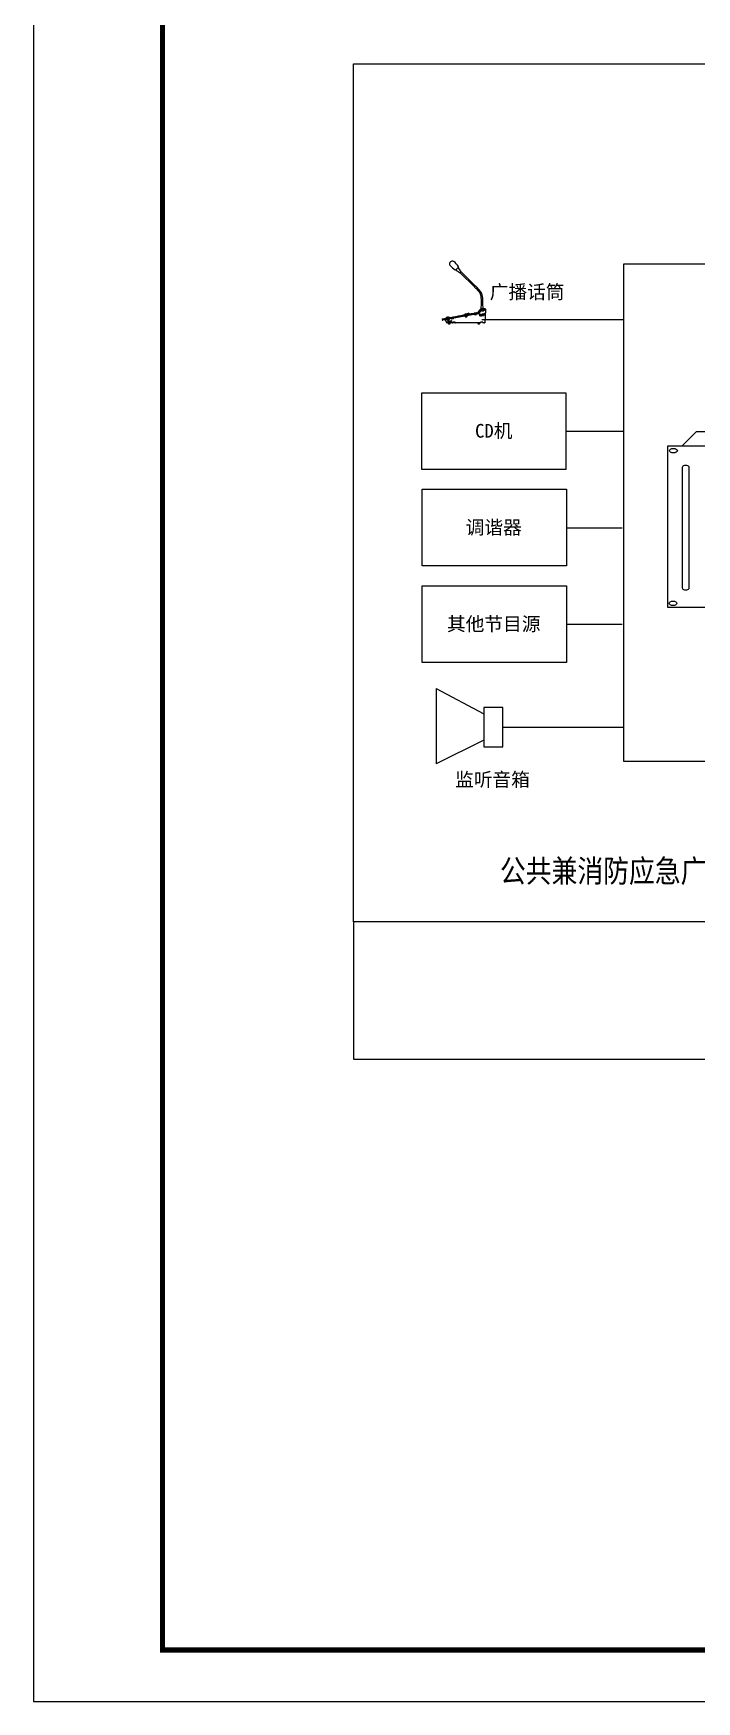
# Model space of a CAD drawing. Extents: x -284868 to 304789, y -137694 to 137894.
# Drawn here: x -284014 to -271171, y -99400 to -67127 of the extents above; entities that cross this region are included whole.
import ezdxf
from ezdxf.enums import TextEntityAlignment as Align

# ---------------------------------------------------------------- set-up
doc = ezdxf.new("R2010")
doc.units = 0
doc.linetypes.add('ACAD_ISO05W100', pattern=[34, 24, -3, 0.5, -3, 0.5, -3])
doc.linetypes.add('LG', pattern=[4.1, 4, 0.1])
doc.layers.get('0').update_dxf_attribs({"linetype": 'CONTINUOUS'})
for name, color, linetype in [('1', 6, 'LG'), ('DIM-通讯', 210, 'CONTINUOUS'), ('FIXED', 7, 'CONTINUOUS'), ('SILK', 6, 'CONTINUOUS'), ('TEL_TEXT', 7, 'CONTINUOUS'), ('TEL_TITLE', 7, 'CONTINUOUS'), ('WIRE-照明', 130, 'CONTINUOUS'), ('智能', 7, 'CONTINUOUS'), ('灯具', 7, 'CONTINUOUS')]:
    doc.layers.add(name, color=color, linetype=linetype)
doc.styles.add('HZ', font='rs.shx', dxfattribs={"width": 0.8, "bigfont": 'hztxt.shx'})
doc.styles.get("Standard").update_dxf_attribs({"font": 'GBENOR', "bigfont": 'GBCBIG'})

# ---------------------------------------------------------------- blocks, each defined once
blk = doc.blocks.new('RM-200X')
for p, q in [((-8.12, 23.24), (-9.28, 22.07)), ((-9.14, 21.99), (-7.18, 20.64)), ((-6.68, 21.13), (-8.03, 23.09)), ((-7.18, 20.64), (-6.68, 21.13)), ((-7.18, 20.64), (-0.11, 13.57)), ((0.39, 14.06), (-6.68, 21.13)), ((-0.14, 13.53), (0.42, 14.1)), ((-0.14, 13.53), (0.63, 12.75)), ((1.2, 13.32), (0.42, 14.1)), ((0.63, 12.75), (1.2, 13.32)), ((0.67, 12.79), (1.63, 11.83)), ((2.13, 12.32), (1.17, 13.28)), ((-16.11, -2.62), (1.54, 0.67)), ((-16.1, -2.68), (1.53, 0.61)), ((-15.92, -2.26), (1.49, 0.99)), ((1.6, 0.3), (-15.79, -2.95)), ((-5.41, -0.29), (-1.67, 0.41)), ((-2.85, 0.18), (-1.67, 0.4)), ((-1.67, 0.41), (-1.67, 0.4)), ((-1.58, 0.43), (-0.4, 0.65)), ((-1.58, 0.43), (-1.57, 0.42)), ((-1.57, 0.42), (-0.39, 0.64)), ((-1.43, 0.45), (-1.43, 0.45)), ((-0.54, 0.61), (-0.54, 0.61)), ((-0.4, 0.65), (-0.39, 0.64)), ((-0.3, 0.67), (0.88, 0.89)), ((-0.3, 0.66), (0.88, 0.88)), ((-0.3, 0.67), (-0.3, 0.66)), ((-0.15, 0.69), (-0.15, 0.68)), ((0.74, 0.85), (0.74, 0.85)), ((0.88, 0.89), (0.88, 0.88)), ((1.83, 1.23), (2.14, 1.76)), ((2.16, 1.13), (2.36, 1.5)), ((2.22, 1.12), (2.43, 1.51)), ((2.66, 1.26), (2.53, 1)), ((3.03, 2.93), (3.03, 2.59)), ((4.06, 4.43), (3.21, 4.43)), ((3.29, 7.83), (3.29, 4.43)), ((3.99, 4.43), (3.99, 7.83)), ((5.39, 2.19), (5.05, -4.19)), ((5.25, 2.34), (5.26, 2.27)), ((5.32, 2.56), (5.39, 2.26)), ((-16.12, -2.54), (-16.11, -2.62)), ((-16.1, -2.68), (-16.08, -2.76)), ((-16, -2.6), (-15.99, -2.66)), ((-13.74, -4.24), (-14.54, -2.85)), ((-14.25, -1.95), (-14.26, -1.9)), ((2.78, -4.29), (-13.66, -4.29)), ((-13.25, -4.29), (-13.23, -4.39)), ((-13.23, -4.39), (-12.03, -4.39)), ((-12.5, -1.57), (-12.49, -1.62)), ((-12.05, -4.29), (-12.03, -4.39)), ((-11.8, -1.49), (-10.62, -1.27)), ((-11.8, -1.49), (-11.8, -1.49)), ((-11.65, -1.46), (-11.65, -1.46)), ((-9.73, -3.84), (-10.85, -3.84)), ((-10.85, -3.84), (-10.85, -4.19)), ((-10.77, -1.3), (-10.77, -1.3)), ((-10.62, -1.27), (-10.62, -1.27)), ((-10.52, -1.25), (-9.34, -1.03)), ((-10.52, -1.25), (-10.52, -1.25)), ((-10.37, -1.22), (-10.37, -1.23)), ((-9.66, -4.21), (-9.73, -3.84)), ((-9.49, -1.06), (-9.49, -1.06)), ((-9.34, -1.03), (-9.34, -1.03)), ((-9.24, -1.01), (-8.06, -0.79)), ((-9.24, -1.01), (-9.24, -1.01)), ((-9.09, -0.99), (-9.09, -0.99)), ((-8.21, -0.82), (-8.21, -0.82)), ((-8.06, -0.79), (-8.06, -0.79)), ((-7.96, -0.77), (-6.78, -0.55)), ((-7.96, -0.77), (-7.96, -0.78)), ((-7.82, -0.75), (-7.82, -0.75)), ((-6.93, -0.58), (-6.93, -0.58)), ((-6.78, -0.55), (-6.78, -0.56)), ((-6.69, -0.54), (-5.51, -0.32)), ((-6.69, -0.54), (-6.69, -0.54)), ((-6.54, -0.51), (-6.54, -0.51)), ((1.4, -4.29), (1.42, -4.39)), ((1.42, -4.39), (2.62, -4.39)), ((2.6, -4.29), (2.62, -4.39)), ((2.88, -3.84), (2.88, -4.19)), ((4, -3.84), (2.88, -3.84)), ((4, -3.84), (4.08, -4.21)), ((4.95, -4.29), (4.18, -4.29))]:
    blk.add_line(p, q)
at = {"color": 6}
for p, q in [((-4.72, -0.16), (-4.77, 0.18)), ((-4.68, 0.29), (-3.05, 0.6)), ((-4.13, -0.06), (-2.95, 0.16)), ((-3.1, 0.13), (-3.1, 0.13)), ((-2.95, 0.16), (-2.95, 0.16)), ((-2.94, 0.52), (-2.86, 0.19)), ((-2.85, 0.18), (-2.85, 0.18)), ((-2.7, 0.21), (-2.7, 0.21)), ((-1.82, 0.37), (-1.82, 0.37)), ((-13.73, -2.61), (-13.69, -2.81)), ((-12.74, -2.69), (-13.63, -2.85)), ((-13.48, -2.88), (-13.47, -2.92)), ((-13.1, -3.78), (-13.16, -3.45)), ((-13.09, -3.34), (-11.7, -3.08)), ((-11.53, -3.53), (-13.09, -3.82)), ((-12.96, -3.58), (-13.09, -3.61)), ((-13.09, -3.61), (-13.07, -3.74)), ((-13.07, -3.74), (-12.93, -3.72)), ((-13.06, -3.84), (-11.54, -3.56)), ((-11.6, -3.6), (-12.99, -3.86)), ((-12.93, -3.72), (-12.96, -3.58)), ((-12.87, -2.77), (-12.87, -2.81)), ((-12.68, -3.53), (-12.82, -3.55)), ((-12.82, -3.55), (-12.79, -3.69)), ((-12.79, -3.69), (-12.65, -3.67)), ((-12.74, -2.43), (-12.7, -2.63)), ((-12.65, -3.67), (-12.68, -3.53)), ((-12.4, -3.48), (-12.54, -3.5)), ((-12.54, -3.5), (-12.51, -3.64)), ((-12.51, -3.64), (-12.38, -3.61)), ((-12.38, -3.61), (-12.4, -3.48)), ((-12.13, -3.43), (-12.26, -3.45)), ((-12.26, -3.45), (-12.24, -3.59)), ((-12.24, -3.59), (-12.1, -3.56)), ((-12.1, -3.56), (-12.13, -3.43)), ((-11.85, -3.37), (-11.99, -3.4)), ((-11.99, -3.4), (-11.96, -3.54)), ((-11.96, -3.54), (-11.82, -3.51)), ((-11.82, -3.51), (-11.85, -3.37)), ((-11.57, -3.32), (-11.71, -3.35)), ((-11.71, -3.35), (-11.69, -3.49)), ((-11.69, -3.49), (-11.55, -3.46)), ((-11.58, -3.16), (-11.52, -3.48)), ((-11.55, -3.46), (-11.57, -3.32)), ((-11.44, -2.19), (-11.4, -2.39)), ((-10.7, -2.3), (-11.34, -2.42)), ((-10.7, -2.05), (-10.66, -2.25)), ((-5.65, -0.34), (-5.65, -0.34)), ((-5.51, -0.32), (-5.51, -0.32)), ((-5.41, -0.3), (-4.23, -0.08)), ((-5.41, -0.29), (-5.41, -0.3)), ((-5.26, -0.27), (-5.26, -0.27)), ((-4.38, -0.1), (-4.38, -0.11)), ((-4.23, -0.08), (-4.23, -0.08)), ((-4.13, -0.06), (-4.13, -0.06)), ((-3.98, -0.03), (-3.98, -0.03))]:
    blk.add_line(p, q, dxfattribs=at)
for centre, radius, start, end in [((-11.49, 24.96), 1, 164.35311, 218.55573), ((-10.82, 24.78), 1.7, 105.64688, 164.35311), ((-11.01, 25.45), 1, 51.44427, 105.64688), ((-16.62, 18.41), 10, 31.28376, 51.44427), ((-4.46, 30.57), 10, 218.55573, 238.71623), ((-9.49, 22.28), 0.3, 238.71623, 315.00001), ((-8.57, 22.81), 1, 226.24984, 235.49147), ((-8.86, 22.53), 1, 34.50852, 43.75016), ((-8.33, 23.45), 0.3, 315.00001, 31.28376), ((-2.36, 7.83), 5.65, 360, 45), ((-2.36, 7.83), 6.35, 360, 45), ((1.4, 1.48), 0.5, 280.5818, 329.45244), ((1.34, 1.59), 1, 280.5818, 331.62368), ((1.37, 1.56), 0.9, 280.5818, 331.68694), ((1.36, 1.58), 1.3, 280.5818, 333.68583), ((4.25, 0.39), 2.51, 68.60436, 147.13219), ((4.25, 0.4), 2.19, 58.63692, 149.71103), ((4.25, 0.39), 2.13, 57.70562, 148.48277), ((4.24, 0.4), 1.81, 64.10728, 151.40424), ((10.03, 2.93), 7, 167.82466, 180), ((3.21, 4.4), 0.03, 89.99993, 167.82466), ((4.06, 4.4), 0.03, 12.17532, 89.99993), ((-2.75, 2.93), 7, 359.79032, 12.17532), ((5.14, 2.25), 0.25, 243.749, 346.66213), ((5.07, 2.5), 0.25, 13.5818, 68.20149), ((-15.88, -2.51), 0.25, 100.5818, 187.5818), ((-15.84, -2.7), 0.25, 193.5818, 280.5818), ((-14.72, -2.95), 0.2, 30.01536, 100.5818), ((-13.17, -2.9), 1.49, 63.71571, 137.35431), ((-14.39, -2.62), 0.741, 71.03597, 79.51829), ((-13.66, -4.19), 0.1, 210.01536, 270), ((-13.63, -1.5), 0.055, 29.4409, 187.28761), ((-13.43, -1.47), 0.055, 36.64956, 164.18301), ((-13.23, -1.43), 0.055, 13.89846, 171.78903), ((-12.65, -4.29), 0.45, 192.83712, 347.1606), ((-12.11, -2.2), 0.741, 121.64532, 130.12764), ((-10.95, -4.19), 0.1, 270, 360), ((-9.56, -4.19), 0.1, 191.5818, 270), ((2.05, -4.29), 0.45, 192.83712, 347.1606), ((2.78, -4.19), 0.1, 270, 360), ((4.18, -4.19), 0.1, 191.5818, 270), ((4.95, -4.19), 0.1, 270, 357)]:
    blk.add_arc(centre, radius, start, end)
for centre, radius, start, end in [((-4.67, 0.2), 0.1, 100.5818, 187.58181), ((-3.03, 0.5), 0.1, 13.5818, 100.5818), ((-13.78, -2.62), 0.05, 11.5818, 100.5818), ((-13.64, -2.8), 0.05, 191.5818, 280.58156), ((-13.43, -2.87), 0.05, 100.5818, 195.5818), ((-13.42, -2.91), 0.05, 195.5818, 260.53174), ((-13.3, -2.17), 0.798, 260.53194, 300.63117), ((-13.07, -3.43), 0.1, 100.58181, 190.56036), ((-13.01, -3.76), 0.1, 190.56036, 280.59803), ((-12.92, -2.77), 0.05, 5.58131, 100.58131), ((-12.92, -2.81), 0.05, 300.63137, 5.58131), ((-12.75, -2.64), 0.05, 280.58156, 9.58193), ((-11.68, -3.17), 0.1, 10.58178, 100.58181), ((-11.62, -3.5), 0.1, 280.59803, 10.58178), ((-11.49, -2.2), 0.05, 11.5818, 100.5818), ((-11.35, -2.38), 0.05, 191.58171, 280.58156), ((-10.65, -2.04), 0.05, 100.5818, 189.5818), ((-10.71, -2.26), 0.05, 280.58156, 9.58186)]:
    blk.add_arc(centre, radius, start, end, dxfattribs=at)
at = {"layer": '1', "color": 6}
for p, q in [((0.8, 0.1), (0.84, -0.1)), ((2.49, 0.04), (2.62, -0.67)), ((2.51, 0.05), (4.68, 0.45)), ((2.6, -0.02), (4.62, 0.35)), ((3.47, 1.97), (3.51, 1.8)), ((4.45, 1.93), (3.57, 1.76)), ((3.71, 1.74), (3.73, 1.69)), ((4.32, 1.85), (4.33, 1.81)), ((4.47, 2.13), (4.49, 1.99)), ((4.62, 0.35), (4.73, -0.28)), ((4.7, 0.45), (4.83, -0.26)), ((4.8, 0.37), (4.91, -0.23)), ((-4.73, -0.93), (-4.69, -1.13)), ((-3.75, -1.01), (-4.64, -1.17)), ((-4.49, -1.2), (-4.48, -1.24)), ((-3.88, -1.08), (-3.87, -1.13)), ((-3.74, -0.75), (-3.71, -0.95)), ((0.06, -0.04), (0.1, -0.24)), ((0.8, -0.16), (0.16, -0.28)), ((2.54, -0.67), (2.43, -0.07)), ((2.72, -0.65), (2.6, -0.02)), ((4.83, -0.26), (2.62, -0.67)), ((3.15, -0.66), (2.66, -0.75)), ((3.27, -0.75), (3.26, -0.73)), ((4.18, -0.67), (3.38, -0.82)), ((4.26, -0.56), (4.26, -0.54)), ((4.83, -0.34), (4.34, -0.44))]:
    blk.add_line(p, q, dxfattribs=at)
for centre in [(4.28, -0.03), (4.53, 0.01), (2.81, -0.31), (3.05, -0.26), (3.3, -0.22), (3.55, -0.17), (3.79, -0.13), (4.04, -0.08)]:
    blk.add_circle(centre, 0.05, dxfattribs=at)
for centre, radius, start, end in [((0.01, -0.05), 0.05, 11.5818, 100.5818), ((0.85, 0.11), 0.05, 100.5818, 189.5818), ((2.53, -0.05), 0.1, 100.58179, 190.58176), ((3.42, 1.96), 0.05, 11.5818, 89.9217), ((3.56, 1.81), 0.05, 191.58185, 280.58141), ((3.76, 1.75), 0.05, 100.5818, 195.5818), ((3.77, 1.71), 0.05, 195.5818, 260.53174), ((3.9, 2.45), 0.798, 260.53194, 300.63117), ((4.27, 1.85), 0.05, 5.58131, 100.58131), ((4.28, 1.8), 0.05, 300.63137, 5.58131), ((4.44, 1.98), 0.05, 280.58141, 9.58175), ((4.52, 2.14), 0.05, 102.81528, 189.5818), ((4.7, 0.35), 0.1, 10.58181, 100.58179), ((-4.78, -0.94), 0.05, 11.5818, 100.5818), ((-4.64, -1.12), 0.05, 191.5818, 280.58156), ((-4.44, -1.19), 0.05, 100.5818, 195.5818), ((-4.43, -1.23), 0.05, 195.5818, 260.53174), ((-4.3, -0.49), 0.798, 260.53194, 300.63117), ((-3.93, -1.09), 0.05, 5.58131, 100.58131), ((-3.92, -1.13), 0.05, 300.63137, 5.58131), ((-3.76, -0.96), 0.05, 280.58156, 9.58193), ((-3.69, -0.74), 0.05, 100.5818, 189.5818), ((0.15, -0.23), 0.05, 191.58171, 280.58156), ((0.79, -0.11), 0.05, 280.58156, 9.58186), ((2.64, -0.65), 0.1, 190.58176, 280.58181), ((3.17, -0.76), 0.1, 15.58827, 100.58181), ((3.36, -0.72), 0.1, 195.58827, 280.58182), ((4.16, -0.57), 0.1, 280.58177, 5.57531), ((4.36, -0.53), 0.1, 100.58178, 185.57531), ((4.81, -0.25), 0.1, 280.58179, 10.58181)]:
    blk.add_arc(centre, radius, start, end, dxfattribs=at)
at = {"layer": '1'}
blk.add_arc((-12.69, -2.42), 0.05, 100.5818, 189.5818, dxfattribs=at)
at = {"layer": 'SILK', "color": 6}
blk.add_text('EXTENSION', height=0.25, rotation=10.5818, dxfattribs=at).set_placement((3.87, -1.23), align=Align.CENTER)

msp = doc.modelspace()

# ---------------------------------------------------------------- linework, layer by layer
at = {"layer": 'FIXED', "color": 0}
for centre in [(-271621, -75200), (-271629, -78153)]:
    msp.add_ellipse(centre, major_axis=(76.4, 0), ratio=0.555567, dxfattribs=at)
for points, knots in [([(-271459, -75115), (-271459, -75115), (-271171, -74827), (-271171, -74827), (-271171, -74827), (-271171, -74827), (-267226, -74827), (-267226, -74827), (-267226, -74827), (-267226, -74827), (-266937, -75115), (-266937, -75115)], [0, 0, 0, 0, 0.333333, 0.333333, 0.333333, 0.333333, 0.666667, 0.666667, 0.666667, 0.666667, 1, 1, 1, 1]), ([(-271733, -75114), (-271733, -75114), (-266708, -75114), (-266708, -75114), (-266708, -75114), (-266708, -75114), (-266708, -78227), (-266708, -78227), (-266708, -78227), (-266708, -78227), (-271733, -78227), (-271733, -78227), (-271733, -78227), (-271733, -78227), (-271733, -75114), (-271733, -75114)], [0, 0, 0, 0, 0.25, 0.25, 0.25, 0.25, 0.5, 0.5, 0.5, 0.5, 0.75, 0.75, 0.75, 0.75, 1, 1, 1, 1]), ([(-271406, -75489), (-271406, -75489), (-271360, -75489), (-271360, -75489), (-271360, -75489), (-271336, -75489), (-271315, -75505), (-271315, -75525), (-271315, -75525), (-271315, -75525), (-271315, -77854), (-271315, -77854), (-271315, -77854), (-271315, -77874), (-271336, -77890), (-271360, -77890), (-271360, -77890), (-271360, -77890), (-271406, -77890), (-271406, -77890), (-271406, -77890), (-271431, -77890), (-271451, -77874), (-271451, -77854), (-271451, -77854), (-271451, -77854), (-271451, -75525), (-271451, -75525), (-271451, -75525), (-271451, -75505), (-271431, -75489), (-271406, -75489)], [0, 0, 0, 0, 0.125, 0.125, 0.125, 0.125, 0.25, 0.25, 0.25, 0.25, 0.375, 0.375, 0.375, 0.375, 0.5, 0.5, 0.5, 0.5, 0.625, 0.625, 0.625, 0.625, 0.75, 0.75, 0.75, 0.75, 0.875, 0.875, 0.875, 0.875, 1, 1, 1, 1])]:
    msp.add_open_spline(points, degree=3, knots=knots, dxfattribs=at)
at = {"layer": 'TEL_TITLE'}
msp.add_lwpolyline([(-284014, -99400), (-199914, -99400), (-199914, -40000), (-284014, -40000)], close=True, dxfattribs=at)
at = {"layer": 'TEL_TITLE', "const_width": 100}
msp.add_lwpolyline([(-281514, -98400), (-200914, -98400), (-200914, -41000), (-281514, -41000)], close=True, dxfattribs=at)
at = {"layer": 'WIRE-照明', "color": 4}
for p, q in [((-275332, -72661), (-272584, -72661)), ((-273701, -74822), (-272590, -74822)), ((-273694, -76690), (-272612, -76690)), ((-273694, -78557), (-272612, -78557))]:
    msp.add_line(p, q, dxfattribs=at)
at = {"layer": 'WIRE-照明', "color": 7}
msp.add_lwpolyline([(-272578, -71584), (-265735, -71584), (-265735, -81214), (-272578, -81214)], close=True, dxfattribs=at)
at = {"layer": '智能'}
for p, q in [((-276217, -79803), (-276217, -81258)), ((-276217, -79803), (-275292, -80291)), ((-275292, -80291), (-275292, -80799)), ((-275292, -80799), (-276217, -81258))]:
    msp.add_line(p, q, dxfattribs=at)
msp.add_lwpolyline([(-274926, -80167), (-275290, -80167), (-275290, -80927), (-274926, -80927)], close=True, dxfattribs=at)
at = {"layer": '灯具', "color": 2, "linetype": 'ACAD_ISO05W100', "ltscale": 100}
msp.add_line((-274926, -80547), (-272578, -80547), dxfattribs=at)
at = {"layer": '灯具', "color": 8, "ltscale": 500}
for points in [[(-277817, -67717), (-246942, -67717), (-246942, -84312), (-277817, -84312)], [(-246942, -84312), (-277817, -84312), (-277817, -86972), (-246942, -86972)]]:
    msp.add_lwpolyline(points, close=True, dxfattribs=at)
at = {"layer": '灯具', "color": 0, "ltscale": 500}
for points in [[(-273701, -75564), (-276495, -75564), (-276495, -74081), (-273701, -74081)], [(-273694, -77431), (-276488, -77431), (-276488, -75948), (-273694, -75948)], [(-273694, -79299), (-276488, -79299), (-276488, -77816), (-273694, -77816)]]:
    msp.add_lwpolyline(points, close=True, dxfattribs=at)

# ---------------------------------------------------------------- block references
at = {"layer": '智能', "color": 0, "xscale": 38.99704744201154, "yscale": 38.99704744201154, "zscale": 38.99704744201154}
msp.add_blockref('RM-200X', (-275469, -72563), dxfattribs=at)

# ---------------------------------------------------------------- texts
at = {"layer": 'DIM-通讯', "lineweight": 35, "char_height": 265.42, "attachment_point": 5}
for s, insert in [('\\pt8827.9;{\\fNSimSun|b0|i0|c134|p49;广播话筒}', (-274454, -72145)), ('\\pt8827.9;{\\fNSimSun|b0|i0|c134|p49;CD机}', (-275100, -74830)), ('\\pt8827.9;{\\fNSimSun|b0|i0|c134|p49;调谐器}', (-275100, -76698)), ('\\pt8828;{\\fNSimSun|b0|i0|c134|p49;其他节目源}', (-275100, -78566)), ('\\pt8828;{\\fNSimSun|b0|i0|c134|p49;监听音箱}', (-275125, -81577))]:
    msp.add_mtext(s, dxfattribs=dict(at, insert=insert))
at = {"layer": 'TEL_TEXT', "style": 'HZ'}
msp.add_text('公共兼消防应急广播主机设置于42U机柜中', height=499.68, dxfattribs=at).set_placement((-270068, -83323), align=Align.MIDDLE)

doc.saveas('drawing.dxf')
